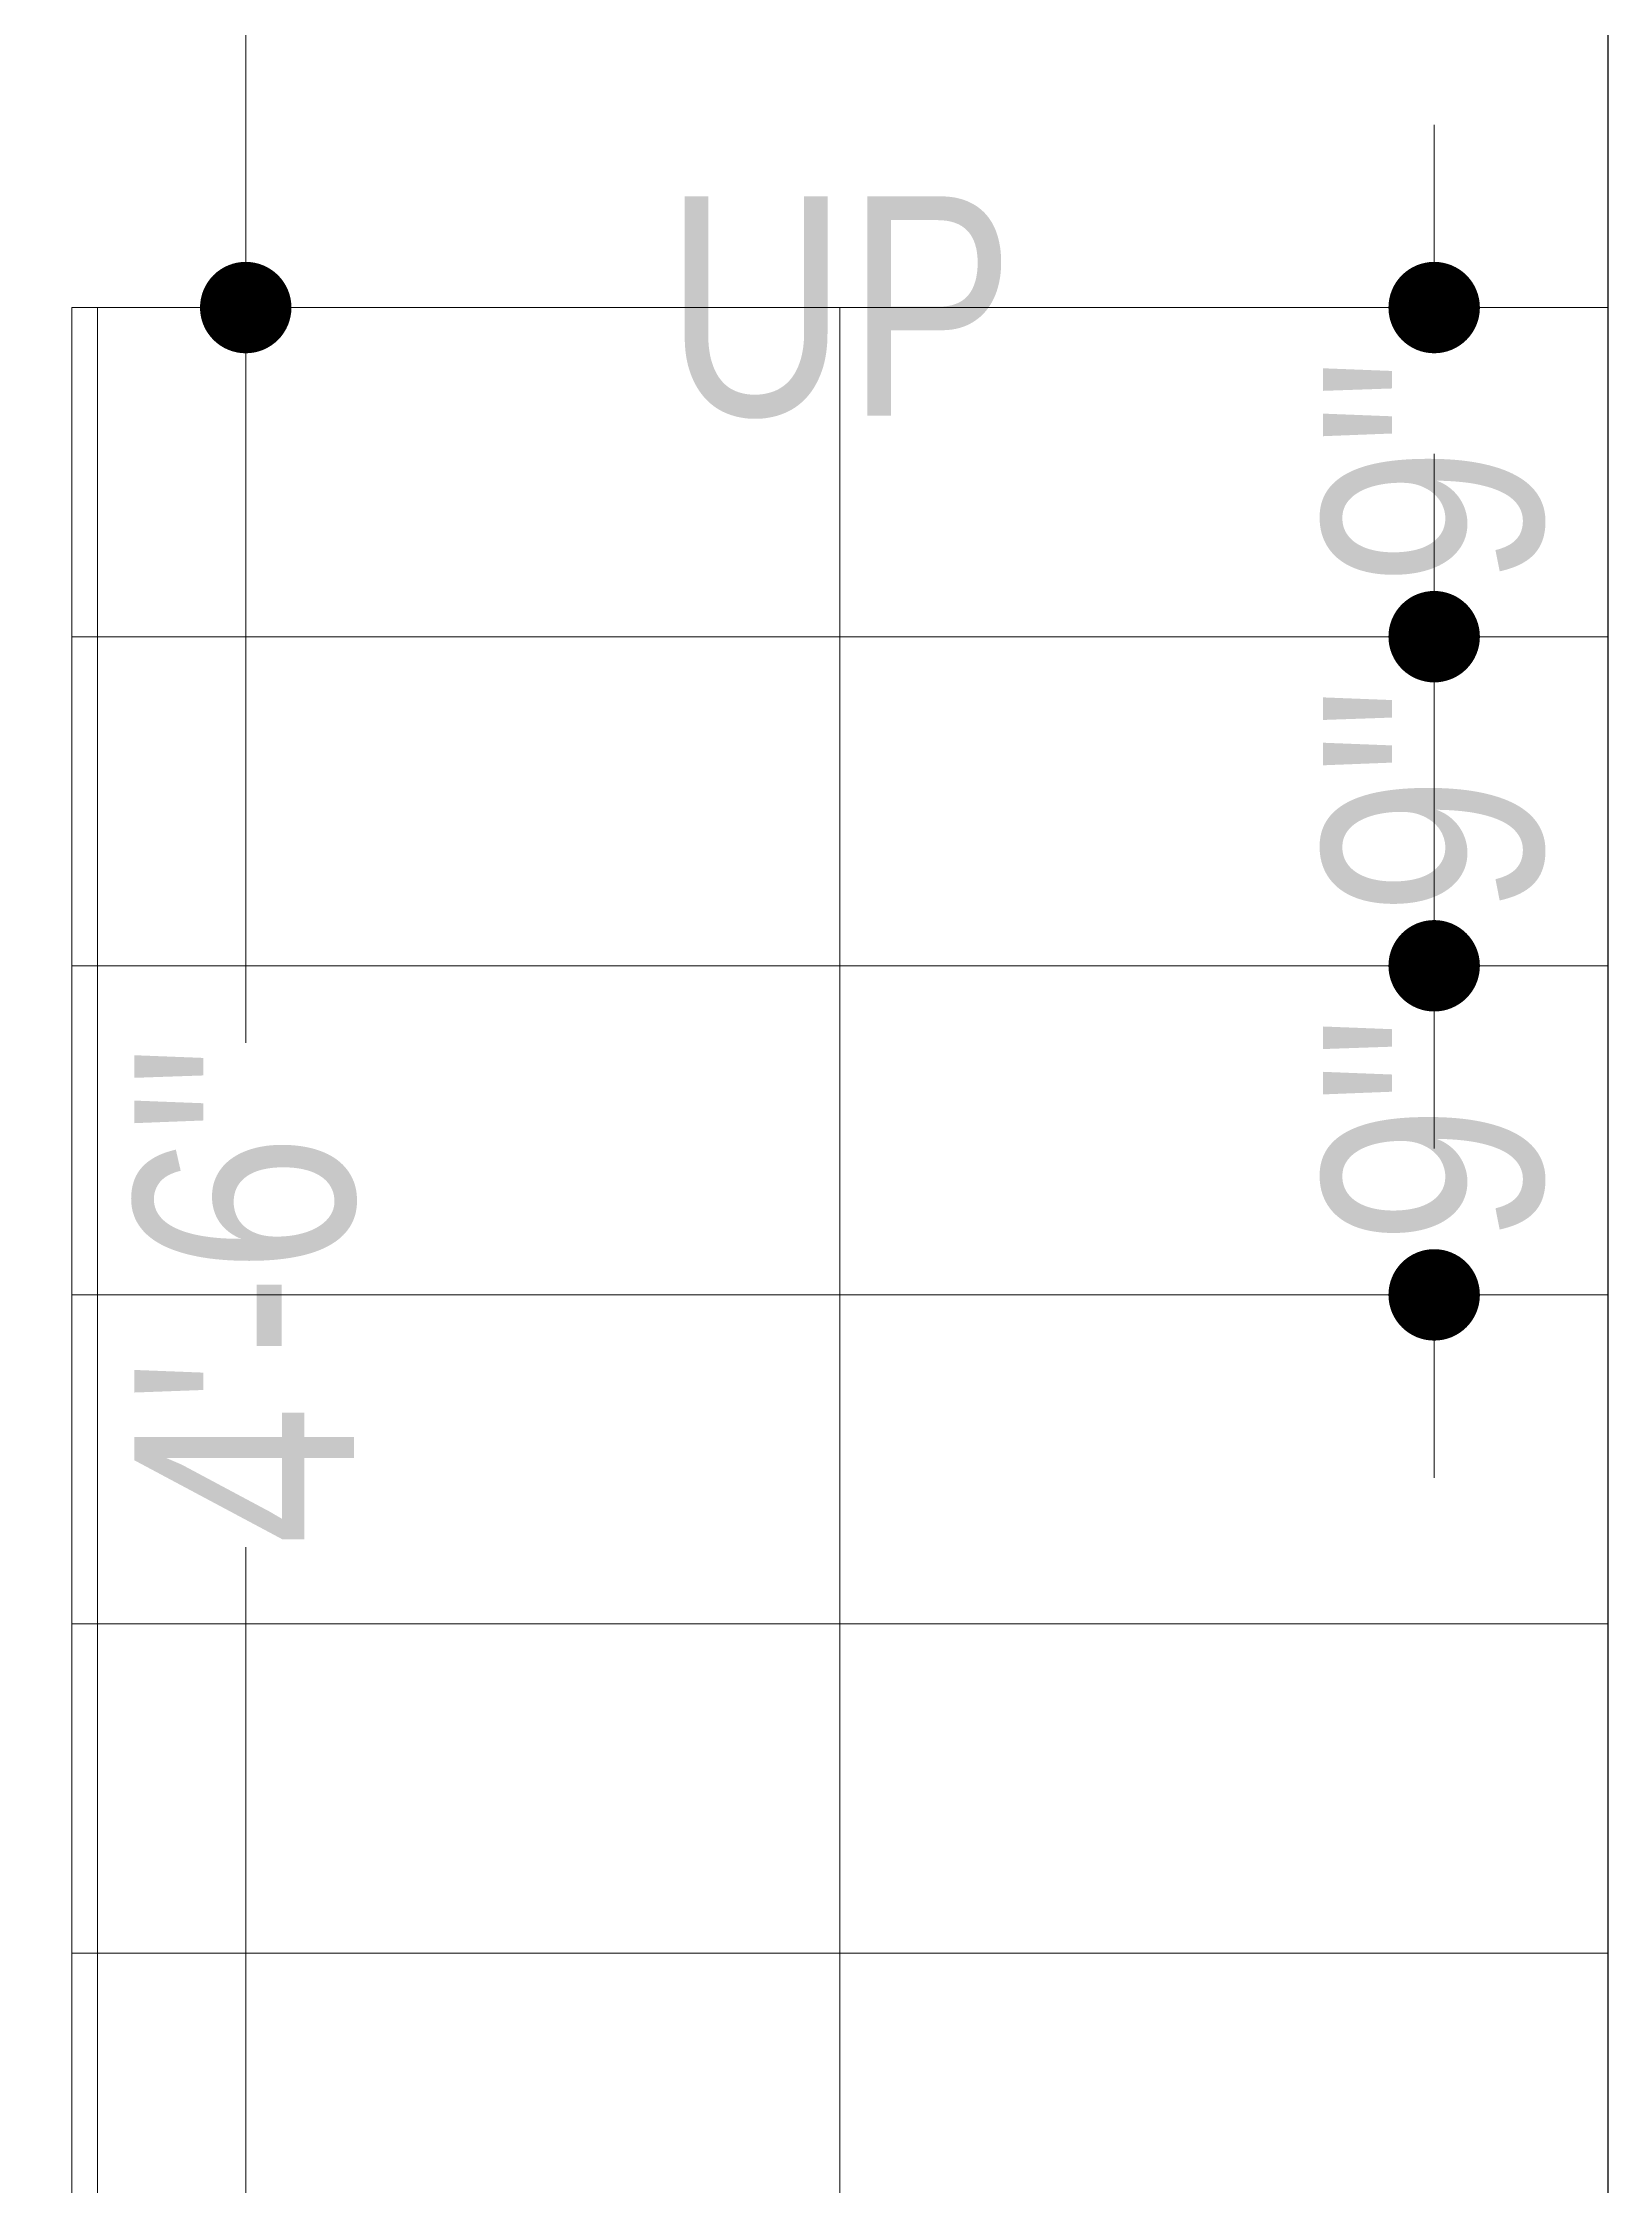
# Model space of a CAD drawing. Header units: millimetres. Extents: x 56222 to 152663, y -171621 to -121287.
# Drawn here: x 148261.3 to 148304.1, y -171031.2 to -170972.6 of the extents above; entities that cross this region are included whole.
import ezdxf

# ---------------------------------------------------------------- set-up
doc = ezdxf.new("R2010")
doc.units = ezdxf.units.MM
doc.header["$MEASUREMENT"] = 0
doc.header["$PDMODE"] = 35
doc.layers.get('Defpoints').update_dxf_attribs({"color": 220})
for name, color, linetype, lineweight in [('GROUND FLOOR', 7, 'Continuous', 9), ('GROUND FLOOR  ( DIM )', 7, 'Continuous', 9), ('GROUND FLOOR  ( PLINE )', 251, 'Continuous', 30), ('GROUND FLOOR ( STAIR )', 251, 'Continuous', 9)]:
    doc.layers.add(name, color=color, linetype=linetype, lineweight=lineweight)
doc.layers.add('GROUND FLOOR  ( Text )', color=251, linetype='Continuous')
doc.styles.add('Cn BT~6', font='swissc.ttf', dxfattribs={"height": 6})
doc.styles.add("Cn_BT_0'-0", font='swissc.ttf')
doc.dimstyles.new('Cn BT~6', dxfattribs={"dimtxt": 0.18, "dimasz": 2.5, "dimexe": 2.5, "dimexo": 0, "dimgap": 0.09, "dimtad": 0, "dimdec": 3, "dimzin": 3, "dimdsep": 46, "dimlunit": 4, "dimtxsty": 'Cn BT~6', "dimblk": 'DOT', "dimcen": 0.09, "dimdle": 2, "dimclrd": 250, "dimclre": 250, "dimclrt": 5, "dimadec": 0, "dimazin": 0, "dimtfac": 0.75, "dimtdec": 3, "dimtofl": 0, "dimtmove": 0, "dimatfit": 3, "dimfxl": 1, "dimtolj": 1, "dimtzin": 0, "dimlwd": 15, "dimlwe": 15, "dimarcsym": 0})

# ---------------------------------------------------------------- blocks, each defined once
blk = doc.blocks.new('_Dot')
at = {"color": 0, "linetype": 'ByBlock', "lineweight": -2}
blk.add_line((-0.5, 0), (-1, 0), dxfattribs=at)
at = {"color": 0, "linetype": 'ByBlock', "const_width": 0.5}
blk.add_lwpolyline([(-0.25, 0, 1), (0.25, 0, 1)], format="xyb", close=True, dxfattribs=at)
blk = doc.blocks.new('*D79')
at = {"layer": 'Defpoints', "color": 0, "transparency": 16777216}
for p in [(148262.124, -170934.856), (148266.88, -170934.856), (148262.124, -170979.856)]:
    blk.add_point(p, dxfattribs=at)
at = {"layer": 'GROUND FLOOR  ( DIM )', "color": 250, "lineweight": 15, "transparency": 16777216}
for p, q in [((148262.124, -170934.856), (148269.38, -170934.856)), ((148266.88, -170937.356), (148266.88, -170950.497)), ((148266.88, -170977.356), (148266.88, -170964.216)), ((148262.124, -170979.856), (148269.38, -170979.856))]:
    blk.add_line(p, q, dxfattribs=at)
at = {"layer": 'GROUND FLOOR  ( DIM )', "color": 250, "lineweight": 15, "transparency": 16777216, "xscale": 2.5, "yscale": 2.5, "zscale": 2.5}
for p, rotation in [((148266.88, -170934.856), 90), ((148266.88, -170979.856), 270)]:
    blk.add_blockref('_Dot', p, dxfattribs=dict(at, rotation=rotation))
at = {"layer": 'GROUND FLOOR  ( DIM )', "color": 5, "transparency": 16777216, "insert": (148266.88, -170957.356), "char_height": 6, "attachment_point": 5, "rotation": 90, "style": 'Cn BT~6'}
blk.add_mtext('\\A1;3\'-9"', dxfattribs=at)
blk = doc.blocks.new('*D110')
at = {"layer": 'Defpoints', "color": 0, "transparency": 16777216}
for p in [(148304.124, -170979.856), (148299.368, -170988.856), (148303.424, -170988.856)]:
    blk.add_point(p, dxfattribs=at)
at = {"layer": 'GROUND FLOOR  ( DIM )', "color": 250, "lineweight": 15, "transparency": 16777216}
for p, q in [((148299.368, -170977.356), (148299.368, -170974.856)), ((148304.124, -170979.856), (148296.868, -170979.856)), ((148303.424, -170988.856), (148296.868, -170988.856)), ((148299.368, -170991.356), (148299.368, -170993.856))]:
    blk.add_line(p, q, dxfattribs=at)
at = {"layer": 'GROUND FLOOR  ( DIM )', "color": 250, "lineweight": 15, "transparency": 16777216, "xscale": 2.5, "yscale": 2.5, "zscale": 2.5}
for p, rotation in [((148299.368, -170979.856), 270), ((148299.368, -170988.856), 90)]:
    blk.add_blockref('_Dot', p, dxfattribs=dict(at, rotation=rotation))
at = {"layer": 'GROUND FLOOR  ( DIM )', "color": 5, "transparency": 16777216, "insert": (148299.368, -170984.356), "char_height": 6, "attachment_point": 5, "rotation": 90, "style": 'Cn BT~6'}
blk.add_mtext('\\A1;9"', dxfattribs=at)
blk = doc.blocks.new('*D111')
at = {"layer": 'Defpoints', "color": 0, "transparency": 16777216}
for p in [(148303.424, -170988.856), (148299.368, -170997.856), (148303.424, -170997.856)]:
    blk.add_point(p, dxfattribs=at)
at = {"layer": 'GROUND FLOOR  ( DIM )', "color": 250, "lineweight": 15, "transparency": 16777216}
for p, q in [((148299.368, -170986.356), (148299.368, -170983.856)), ((148303.424, -170988.856), (148296.868, -170988.856)), ((148303.424, -170997.856), (148296.868, -170997.856)), ((148299.368, -171000.356), (148299.368, -171002.856))]:
    blk.add_line(p, q, dxfattribs=at)
at = {"layer": 'GROUND FLOOR  ( DIM )', "color": 250, "lineweight": 15, "transparency": 16777216, "xscale": 2.5, "yscale": 2.5, "zscale": 2.5}
for p, rotation in [((148299.368, -170988.856), 270), ((148299.368, -170997.856), 90)]:
    blk.add_blockref('_Dot', p, dxfattribs=dict(at, rotation=rotation))
at = {"layer": 'GROUND FLOOR  ( DIM )', "color": 5, "transparency": 16777216, "insert": (148299.368, -170993.356), "char_height": 6, "attachment_point": 5, "rotation": 90, "style": 'Cn BT~6'}
blk.add_mtext('\\A1;9"', dxfattribs=at)
blk = doc.blocks.new('*D112')
at = {"layer": 'Defpoints', "color": 0, "transparency": 16777216}
for p in [(148303.424, -170997.856), (148299.368, -171006.856), (148303.424, -171006.856)]:
    blk.add_point(p, dxfattribs=at)
at = {"layer": 'GROUND FLOOR  ( DIM )', "color": 250, "lineweight": 15, "transparency": 16777216}
for p, q in [((148299.368, -170995.356), (148299.368, -170992.856)), ((148303.424, -170997.856), (148296.868, -170997.856)), ((148303.424, -171006.856), (148296.868, -171006.856)), ((148299.368, -171009.356), (148299.368, -171011.856))]:
    blk.add_line(p, q, dxfattribs=at)
at = {"layer": 'GROUND FLOOR  ( DIM )', "color": 250, "lineweight": 15, "transparency": 16777216, "xscale": 2.5, "yscale": 2.5, "zscale": 2.5}
for p, rotation in [((148299.368, -170997.856), 270), ((148299.368, -171006.856), 90)]:
    blk.add_blockref('_Dot', p, dxfattribs=dict(at, rotation=rotation))
at = {"layer": 'GROUND FLOOR  ( DIM )', "color": 5, "transparency": 16777216, "insert": (148299.368, -171002.356), "char_height": 6, "attachment_point": 5, "rotation": 90, "style": 'Cn BT~6'}
blk.add_mtext('\\A1;9"', dxfattribs=at)
blk = doc.blocks.new('*D114')
at = {"layer": 'Defpoints', "color": 0, "transparency": 16777216}
for p in [(148262.824, -170979.856), (148266.88, -170979.856), (148262.124, -171033.856)]:
    blk.add_point(p, dxfattribs=at)
at = {"layer": 'GROUND FLOOR  ( DIM )', "color": 250, "lineweight": 15, "transparency": 16777216}
for p, q in [((148262.824, -170979.856), (148269.38, -170979.856)), ((148266.88, -170982.356), (148266.88, -170999.96)), ((148266.88, -171031.356), (148266.88, -171013.753)), ((148262.124, -171033.856), (148269.38, -171033.856))]:
    blk.add_line(p, q, dxfattribs=at)
at = {"layer": 'GROUND FLOOR  ( DIM )', "color": 250, "lineweight": 15, "transparency": 16777216, "xscale": 2.5, "yscale": 2.5, "zscale": 2.5}
for p, rotation in [((148266.88, -170979.856), 90), ((148266.88, -171033.856), 270)]:
    blk.add_blockref('_Dot', p, dxfattribs=dict(at, rotation=rotation))
at = {"layer": 'GROUND FLOOR  ( DIM )', "color": 5, "transparency": 16777216, "insert": (148266.88, -171006.856), "char_height": 6, "attachment_point": 5, "rotation": 90, "style": 'Cn BT~6'}
blk.add_mtext('\\A1;4\'-6"', dxfattribs=at)

msp = doc.modelspace()

# ---------------------------------------------------------------- linework, layer by layer
at = {"layer": 'GROUND FLOOR'}
msp.add_line((148304.1236, -170930.3561), (148304.1236, -171084.8561), dxfattribs=at)
msp.add_lwpolyline([(148262.1236, -170979.8561), (148262.1236, -171033.8561), (148208.1236, -171033.8561)], dxfattribs=at)
at = {"layer": 'GROUND FLOOR  ( PLINE )'}
msp.add_lwpolyline([(148304.1236, -170930.3561), (148332.6236, -170930.3561), (148332.6236, -170934.8561), (148308.6236, -170934.8561), (148308.6236, -171084.8561), (148304.1236, -171084.8561)], close=True, dxfattribs=at)
at = {"layer": 'GROUND FLOOR ( STAIR )'}
for p, q in [((148304.1236, -170979.8561), (148262.1236, -170979.8561)), ((148262.1236, -170979.8561), (148262.1236, -171075.8561)), ((148304.1236, -170988.8561), (148262.1236, -170988.8561)), ((148304.1236, -170997.8561), (148262.1236, -170997.8561)), ((148304.1236, -171006.8561), (148262.1236, -171006.8561)), ((148304.1236, -171015.8561), (148262.1236, -171015.8561)), ((148304.1236, -171024.8561), (148262.1236, -171024.8561))]:
    msp.add_line(p, q, dxfattribs=at)
msp.add_lwpolyline([(148208.1236, -171054.8561), (148217.1236, -171033.8561), (148217.1236, -171040.8561), (148208.1236, -171054.8561), (148217.1236, -171075.8561), (148217.1236, -171068.8561), (148208.1236, -171054.8561), (148283.1236, -171054.8561), (148283.1236, -170979.8561)], dxfattribs=at)
msp.add_lwpolyline([(148208.1236, -171033.8561), (148262.1236, -171033.8561), (148262.1236, -170979.8561), (148262.8236, -170979.8561), (148262.8236, -171034.5561), (148208.1236, -171034.5561)], close=True, dxfattribs=at)

# ---------------------------------------------------------------- texts
at = {"layer": 'GROUND FLOOR  ( Text )', "insert": (148283.1236, -170979.8561), "char_height": 6, "attachment_point": 5, "style": "Cn_BT_0'-0"}
msp.add_mtext('UP', dxfattribs=at)

# ---------------------------------------------------------------- dimensions: what is measured, and where the dimension line sits
at = {"layer": 'GROUND FLOOR  ( DIM )'}
dim = msp.add_linear_dim(base=(148266.8796, -170934.8561), p1=(148262.1236, -170979.8561), p2=(148262.1236, -170934.8561), angle=90, dimstyle='Cn BT~6', dxfattribs=at)
dim.commit()
dim.dimension.update_dxf_attribs({"geometry": '*D79', "text_midpoint": (148266.8796, -170957.3561)})
for base, p1, p2, picture, middle in [((148299.3677, -170988.8561), (148304.1236, -170979.8561), (148303.4236, -170988.8561), '*D110', (148299.3677, -170984.3561)), ((148266.8796, -170979.8561), (148262.1236, -171033.8561), (148262.8236, -170979.8561), '*D114', (148266.8796, -171006.8561)), ((148299.3677, -170997.8561), (148303.4236, -170988.8561), (148303.4236, -170997.8561), '*D111', (148299.3677, -170993.3561)), ((148299.3677, -171006.8561), (148303.4236, -170997.8561), (148303.4236, -171006.8561), '*D112', (148299.3677, -171002.3561))]:
    dim = msp.add_linear_dim(base=base, p1=p1, p2=p2, angle=90, dimstyle='Cn BT~6', override={"dimtmove": 1}, dxfattribs=at)
    dim.commit()
    dim.dimension.update_dxf_attribs({"geometry": picture, "text_midpoint": middle})

doc.saveas('drawing.dxf')
